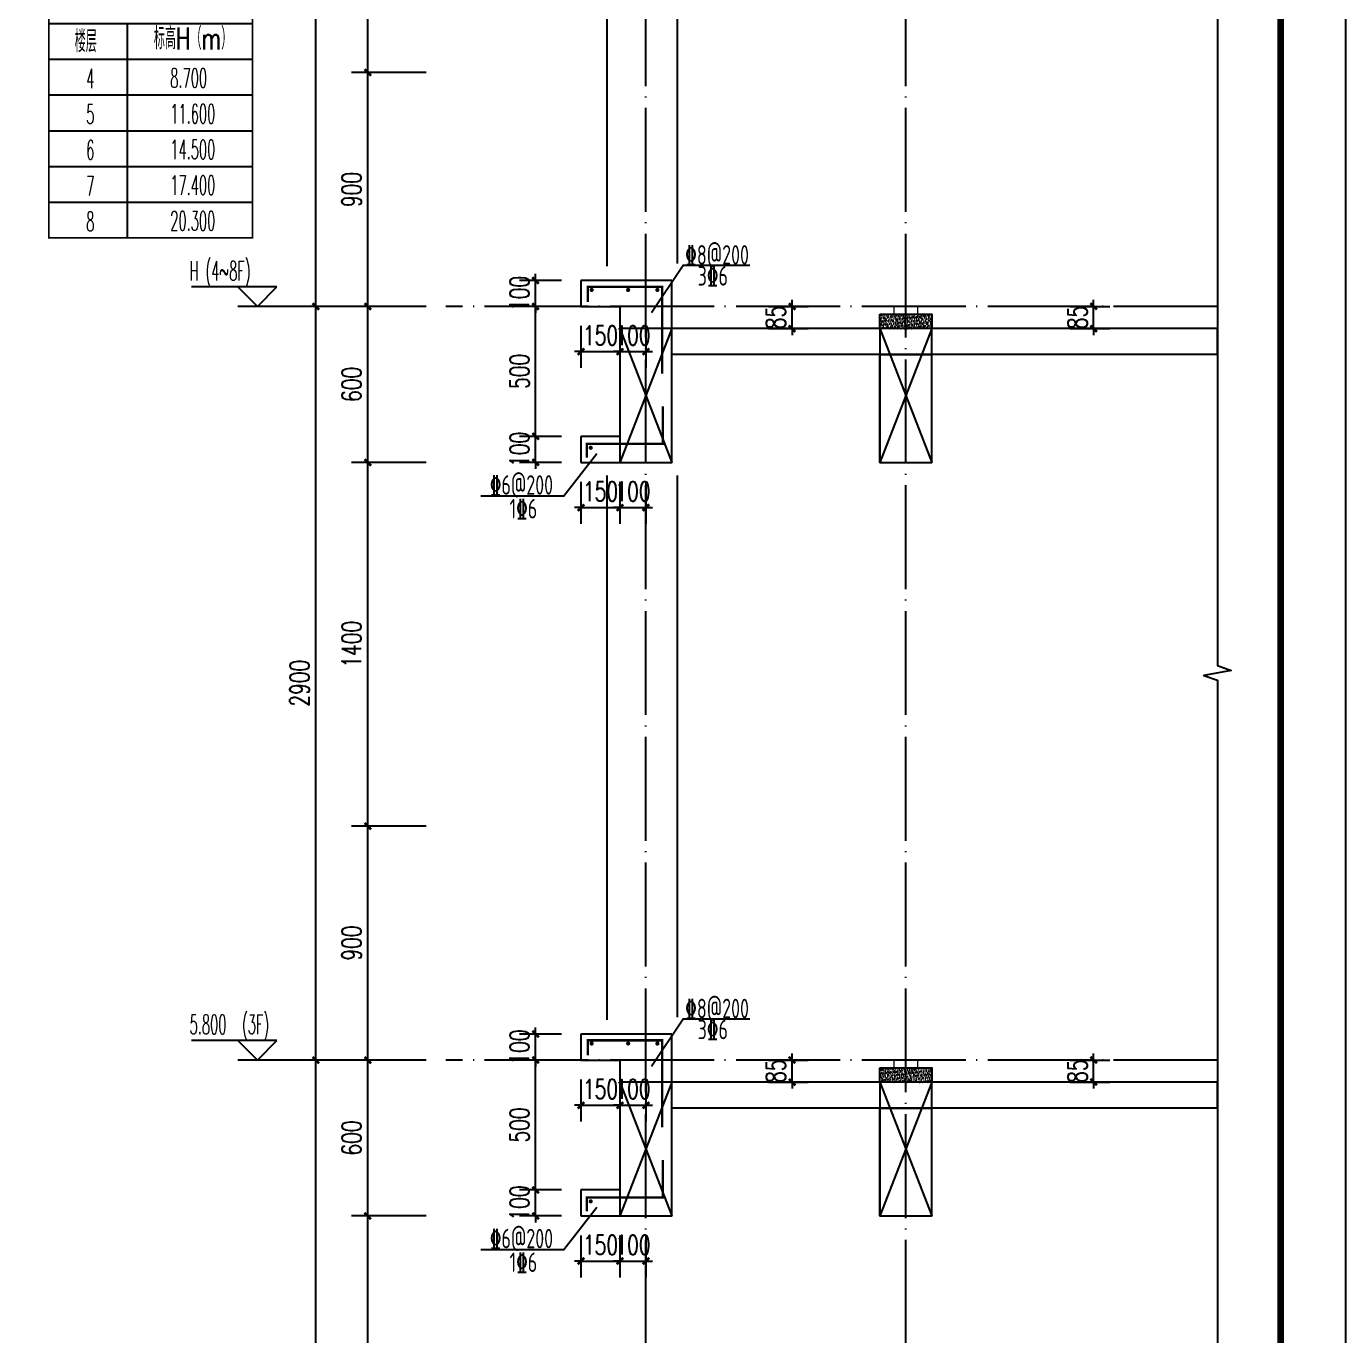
# Model space of a CAD drawing. Extents: x 393367 to 3005760, y 4998 to 826018.
# Drawn here: x 2905729 to 2910805, y 448382 to 453421 of the extents above; entities that cross this region are included whole.
import ezdxf

# ---------------------------------------------------------------- set-up
doc = ezdxf.new("R2010")
doc.units = 0
doc.header["$LTSCALE"] = 1000
doc.linetypes.add('DOTE', pattern=[2.42, 2, -0.2, 0.02, -0.2])
doc.layers.get('0').update_dxf_attribs({"linetype": 'CONTINUOUS'})
doc.layers.get('Defpoints').update_dxf_attribs({"linetype": 'CONTINUOUS'})
for name, color, linetype in [('C-Sheet-图框', 101, 'CONTINUOUS'), ('DIM_ELEV', 3, 'CONTINUOUS'), ('DIM_SYMB', 3, 'CONTINUOUS'), ('DOTE', 8, 'DOTE'), ('PUB_DIM', 3, 'CONTINUOUS'), ('PUB_TEXT', 7, 'CONTINUOUS'), ('S-大样-砼线', 7, 'CONTINUOUS'), ('S-引出线', 40, 'CONTINUOUS'), ('TEXT', 7, 'CONTINUOUS'), ('WALL', 130, 'CONTINUOUS'), ('图框', 7, 'CONTINUOUS'), ('看线', 251, 'CONTINUOUS'), ('立面-看线', 251, 'CONTINUOUS')]:
    doc.layers.add(name, color=color, linetype=linetype)
for name, color, linetype, lineweight in [('REIN', 1, 'CONTINUOUS', 18), ('S_WINDOW', 144, 'CONTINUOUS', 15), ('内粉刷', 37, 'CONTINUOUS', 9)]:
    doc.layers.add(name, color=color, linetype=linetype, lineweight=lineweight)
doc.layers.add('yichutu', color=7, linetype='CONTINUOUS', true_color=0xffffff, plot=False)
doc.styles.add('_TCH_DIM', font='simplex.shx', dxfattribs={"width": 0.65, "bigfont": 'gbcbig.shx'})
doc.styles.add('_TCH_DIM_T3', font='SIMPLEX', dxfattribs={"width": 0.705882, "bigfont": 'GBCBIG'})
doc.styles.add('TSSD_Rein', font='Tssdeng.shx', dxfattribs={"width": 0.7, "bigfont": 'hztxt.shx'})
doc.styles.add('宋体', font='', dxfattribs={"height": 50})
doc.styles.get('宋体').set_extended_font_data('SimSun')
doc.dimstyles.new('_TCH_ARCH&&25', dxfattribs={"dimtxt": 74.375, "dimasz": 25, "dimexe": 62.5, "dimexo": 75, "dimgap": 25, "dimtad": 1, "dimdec": 0, "dimzin": 0, "dimdsep": 46, "dimtxsty": '_TCH_DIM_T3', "dimblk": 'ARCHTICK', "dimcen": 0.09, "dimclrt": 7, "dimazin": 2, "dimtfac": 1, "dimtdec": 0, "dimtix": 1, "dimtmove": 2, "dimatfit": 3, "dimfxl": 1, "dimtolj": 1, "dimtzin": 0, "dimarcsym": 0})

# ---------------------------------------------------------------- blocks, each defined once
blk = doc.blocks.new('GFDDDDRG')
at = {"layer": '图框'}
blk.add_lwpolyline([(923310, -107437), (923310, -159999), (893610, -159999), (893610, -107437)], close=True, dxfattribs=at)
blk.add_lwpolyline([(923310, -107437), (923310, -159999), (893610, -159999), (893610, -107437)], close=True, dxfattribs=at)
at = {"layer": '图框', "const_width": 50}
blk.add_lwpolyline([(894110, -159499), (922810, -159499), (922810, -108687), (894110, -108687)], close=True, dxfattribs=at)
blk = doc.blocks.new('A$C351C53CB')
at = {"layer": 'C-Sheet-图框', "color": 0}
for p, q in [((-1026.8, 1088.8), (-244, 1088.8)), ((-1026.8, 1088.8), (-244, 1088.8)), ((-726.4, 1088.8), (-726.4, 263.8)), ((-1026.8, 951.3), (-244, 951.3)), ((-1026.8, 813.8), (-244, 813.8)), ((-1026.8, 676.3), (-244, 676.3)), ((-1026.8, 538.8), (-244, 538.8)), ((-1026.8, 401.3), (-244, 401.3))]:
    blk.add_line(p, q, dxfattribs=at)
at = {"layer": 'C-Sheet-图框', "color": 0, "const_width": 6}
blk.add_lwpolyline([(-1026.8, 263.8), (-244, 263.8), (-244, 1226.3), (-1026.8, 1226.3)], close=True, dxfattribs=at)
at = {"layer": 'DIM_ELEV'}
for p, q in [((-150, 6475), (-478, 6475)), ((-225, 6400), (-300, 6475)), ((-225, 6400), (-150, 6475)), ((200, 6400), (-300, 6400)), ((-150, 5875), (-478, 5875)), ((-225, 5800), (-300, 5875)), ((-225, 5800), (-150, 5875)), ((200, 5800), (-300, 5800)), ((-150, 75), (-478, 75)), ((-225, 0), (-300, 75)), ((-225, 0), (-150, 75)), ((200, 0), (-300, 0))]:
    blk.add_line(p, q, dxfattribs=at)
at = {"layer": 'DIM_ELEV', "color": 1}
for p, q in [((-150, 2975), (-478, 2975)), ((-225, 2900), (-300, 2975)), ((-225, 2900), (-150, 2975)), ((200, 2900), (-300, 2900))]:
    blk.add_line(p, q, dxfattribs=at)
at = {"layer": 'PUB_TEXT', "style": '_TCH_DIM'}
for s, height, width, p in [('26.700', 74.38, 0.494118, (-485.5, 6500)), ('26.100', 74.38, 0.494118, (-485.5, 5900)), ('(RF)', 74.38, 0.494118, (-251.8, 5900)), ('楼层', 84.4, 0.7, (-927.6, 978.3)), ('标高H（m）', 84.4, 0.7, (-623.1, 989.4)), ('4', 74.4, 0.494118, (-883.3, 840.1)), ('8.700', 74.38, 0.494118, (-560, 842)), ('5', 74.4, 0.494118, (-883.3, 702.6)), ('11.600', 74.38, 0.494118, (-560, 704.5)), ('6', 74.4, 0.494118, (-883.3, 565.1)), ('14.500', 74.38, 0.494118, (-560, 567)), ('7', 74.4, 0.494118, (-883.3, 427.6)), ('17.400', 74.38, 0.494118, (-560, 429.5)), ('8', 74.4, 0.494118, (-883.3, 290.1)), ('20.300', 74.38, 0.494118, (-560, 292)), ('H', 74.4, 0.494118, (-485.5, 100)), ('(4~8F)', 74.38, 0.494118, (-424.8, 100))]:
    blk.add_text(s, height=height, dxfattribs=dict(at, width=width)).set_placement(p)
at = {"layer": 'PUB_TEXT', "color": 1, "style": '_TCH_DIM', "width": 0.494118}
for s, p in [('23.200', (-485.5, 3000)), ('(9F)', (-243.7, 3000))]:
    blk.add_text(s, height=74.38, dxfattribs=at).set_placement(p)
at = {"layer": 'PUB_TEXT', "color": 2, "style": '宋体', "width": 0.8}
blk.add_text('标准层标高对应表', height=56.96, dxfattribs=at).set_placement((-990.8, 1128.7))
blk = doc.blocks.new('_ArchTick')
at = {"color": 0, "linetype": 'ByBlock', "const_width": 0.4}
blk.add_lwpolyline([(-0.5, -0.5), (0.5, 0.5)], dxfattribs=at)
blk = doc.blocks.new('*D2020')
at = {"layer": 'Defpoints', "color": 0, "transparency": 16777216}
for p in [(1118235.2, -141985.6), (1118409.8, -141985.6), (1118409.8, -142085.6)]:
    blk.add_point(p, dxfattribs=at)
at = {"layer": 'PUB_DIM', "color": 0, "lineweight": -2, "transparency": 16777216}
for p, q in [((1118334.8, -141985.6), (1118172.7, -141985.6)), ((1118235.2, -141985.6), (1118235.2, -141960.6)), ((1118235.2, -142085.6), (1118235.2, -141985.6)), ((1118334.8, -142085.6), (1118172.7, -142085.6)), ((1118235.2, -142085.6), (1118235.2, -142110.6))]:
    blk.add_line(p, q, dxfattribs=at)
at = {"layer": 'PUB_DIM', "color": 0, "lineweight": -2, "transparency": 16777216, "xscale": 25, "yscale": 25, "zscale": 25}
for p, rotation in [((1118235.2, -141985.6), 270), ((1118235.2, -142085.6), 90)]:
    blk.add_blockref('_ArchTick', p, dxfattribs=dict(at, rotation=rotation))
at = {"layer": 'PUB_DIM', "color": 7, "transparency": 16777216, "insert": (1118173, -142035.6), "char_height": 74.38, "attachment_point": 5, "rotation": 90, "style": '_TCH_DIM_T3'}
blk.add_mtext('\\A1;100', dxfattribs=at)
blk = doc.blocks.new('*D2021')
at = {"layer": 'Defpoints', "color": 0, "transparency": 16777216}
for p in [(1118235.2, -142085.6), (1118409.8, -142085.6), (1118409.8, -142585.6)]:
    blk.add_point(p, dxfattribs=at)
at = {"layer": 'PUB_DIM', "color": 0, "lineweight": -2, "transparency": 16777216}
for p, q in [((1118334.8, -142085.6), (1118172.7, -142085.6)), ((1118235.2, -142585.6), (1118235.2, -142085.6)), ((1118334.8, -142585.6), (1118172.7, -142585.6))]:
    blk.add_line(p, q, dxfattribs=at)
at = {"layer": 'PUB_DIM', "color": 0, "lineweight": -2, "transparency": 16777216, "xscale": 25, "yscale": 25, "zscale": 25}
for p, rotation in [((1118235.2, -142085.6), 90), ((1118235.2, -142585.6), 270)]:
    blk.add_blockref('_ArchTick', p, dxfattribs=dict(at, rotation=rotation))
at = {"layer": 'PUB_DIM', "color": 7, "transparency": 16777216, "insert": (1118173, -142335.6), "char_height": 74.38, "attachment_point": 5, "rotation": 90, "style": '_TCH_DIM_T3'}
blk.add_mtext('\\A1;500', dxfattribs=at)
blk = doc.blocks.new('*D2022')
at = {"layer": 'Defpoints', "color": 0, "transparency": 16777216}
for p in [(1118235.2, -142585.6), (1118409.8, -142585.6), (1118409.8, -142685.6)]:
    blk.add_point(p, dxfattribs=at)
at = {"layer": 'PUB_DIM', "color": 0, "lineweight": -2, "transparency": 16777216}
for p, q in [((1118235.2, -142585.6), (1118235.2, -142560.6)), ((1118334.8, -142585.6), (1118172.7, -142585.6)), ((1118235.2, -142685.6), (1118235.2, -142585.6)), ((1118334.8, -142685.6), (1118172.7, -142685.6)), ((1118235.2, -142685.6), (1118235.2, -142710.6))]:
    blk.add_line(p, q, dxfattribs=at)
at = {"layer": 'PUB_DIM', "color": 0, "lineweight": -2, "transparency": 16777216, "xscale": 25, "yscale": 25, "zscale": 25}
for p, rotation in [((1118235.2, -142585.6), 270), ((1118235.2, -142685.6), 90)]:
    blk.add_blockref('_ArchTick', p, dxfattribs=dict(at, rotation=rotation))
at = {"layer": 'PUB_DIM', "color": 7, "transparency": 16777216, "insert": (1118173, -142635.6), "char_height": 74.38, "attachment_point": 5, "rotation": 90, "style": '_TCH_DIM_T3'}
blk.add_mtext('\\A1;100', dxfattribs=at)
blk = doc.blocks.new('*D2023')
at = {"layer": 'Defpoints', "color": 0, "transparency": 16777216}
for p in [(1118409.8, -142685.6), (1118559.8, -142685.6), (1118559.8, -142859.3)]:
    blk.add_point(p, dxfattribs=at)
at = {"layer": 'PUB_DIM', "color": 0, "lineweight": -2, "transparency": 16777216}
for p, q in [((1118409.8, -142760.6), (1118409.8, -142921.8)), ((1118559.8, -142760.6), (1118559.8, -142921.8)), ((1118409.8, -142859.3), (1118384.8, -142859.3)), ((1118409.8, -142859.3), (1118559.8, -142859.3)), ((1118559.8, -142859.3), (1118584.8, -142859.3))]:
    blk.add_line(p, q, dxfattribs=at)
at = {"layer": 'PUB_DIM', "color": 0, "lineweight": -2, "transparency": 16777216, "xscale": 25, "yscale": 25, "zscale": 25}
blk.add_blockref('_ArchTick', (1118409.8, -142859.3), dxfattribs=at)
at = {"layer": 'PUB_DIM', "color": 0, "lineweight": -2, "transparency": 16777216, "xscale": 25, "yscale": 25, "zscale": 25, "rotation": 180}
blk.add_blockref('_ArchTick', (1118559.8, -142859.3), dxfattribs=at)
at = {"layer": 'PUB_DIM', "color": 7, "transparency": 16777216, "insert": (1118484.8, -142797.1), "char_height": 74.38, "attachment_point": 5, "style": '_TCH_DIM_T3'}
blk.add_mtext('\\A1;150', dxfattribs=at)
blk = doc.blocks.new('*D2024')
at = {"layer": 'Defpoints', "color": 0, "transparency": 16777216}
for p in [(1118559.8, -142685.6), (1118659.8, -142685.6), (1118659.8, -142859.3)]:
    blk.add_point(p, dxfattribs=at)
at = {"layer": 'PUB_DIM', "color": 0, "lineweight": -2, "transparency": 16777216}
for p, q in [((1118559.8, -142760.6), (1118559.8, -142921.8)), ((1118659.8, -142760.6), (1118659.8, -142921.8)), ((1118559.8, -142859.3), (1118534.8, -142859.3)), ((1118559.8, -142859.3), (1118659.8, -142859.3)), ((1118659.8, -142859.3), (1118684.8, -142859.3))]:
    blk.add_line(p, q, dxfattribs=at)
at = {"layer": 'PUB_DIM', "color": 0, "lineweight": -2, "transparency": 16777216, "xscale": 25, "yscale": 25, "zscale": 25}
blk.add_blockref('_ArchTick', (1118559.8, -142859.3), dxfattribs=at)
at = {"layer": 'PUB_DIM', "color": 0, "lineweight": -2, "transparency": 16777216, "xscale": 25, "yscale": 25, "zscale": 25, "rotation": 180}
blk.add_blockref('_ArchTick', (1118659.8, -142859.3), dxfattribs=at)
at = {"layer": 'PUB_DIM', "color": 7, "transparency": 16777216, "insert": (1118609.8, -142797.1), "char_height": 74.38, "attachment_point": 5, "style": '_TCH_DIM_T3'}
blk.add_mtext('\\A1;100', dxfattribs=at)
blk = doc.blocks.new('*D2025')
at = {"layer": 'Defpoints', "color": 0, "transparency": 16777216}
for p in [(1120216.1, -142085.6), (1120382.1, -142085.6), (1120216.1, -142170.6)]:
    blk.add_point(p, dxfattribs=at)
at = {"layer": 'PUB_DIM', "color": 0, "lineweight": -2, "transparency": 16777216}
for p, q in [((1120291.1, -142085.6), (1120444.6, -142085.6)), ((1120382.1, -142085.6), (1120382.1, -142060.6)), ((1120382.1, -142170.6), (1120382.1, -142085.6)), ((1120291.1, -142170.6), (1120444.6, -142170.6)), ((1120382.1, -142170.6), (1120382.1, -142195.6))]:
    blk.add_line(p, q, dxfattribs=at)
at = {"layer": 'PUB_DIM', "color": 0, "lineweight": -2, "transparency": 16777216, "xscale": 25, "yscale": 25, "zscale": 25}
for p, rotation in [((1120382.1, -142085.6), 270), ((1120382.1, -142170.6), 90)]:
    blk.add_blockref('_ArchTick', p, dxfattribs=dict(at, rotation=rotation))
at = {"layer": 'PUB_DIM', "color": 7, "transparency": 16777216, "insert": (1120319.9, -142128.1), "char_height": 74.38, "attachment_point": 5, "rotation": 90, "style": '_TCH_DIM_T3'}
blk.add_mtext('\\A1;85', dxfattribs=at)
blk = doc.blocks.new('*D2026')
at = {"layer": 'Defpoints', "color": 0, "transparency": 16777216}
for p in [(1118409.8, -142085.6), (1118559.8, -142085.6), (1118559.8, -142259.3)]:
    blk.add_point(p, dxfattribs=at)
at = {"layer": 'PUB_DIM', "color": 0, "lineweight": -2, "transparency": 16777216}
for p, q in [((1118409.8, -142160.6), (1118409.8, -142321.8)), ((1118559.8, -142160.6), (1118559.8, -142321.8)), ((1118409.8, -142259.3), (1118384.8, -142259.3)), ((1118409.8, -142259.3), (1118559.8, -142259.3)), ((1118559.8, -142259.3), (1118584.8, -142259.3))]:
    blk.add_line(p, q, dxfattribs=at)
at = {"layer": 'PUB_DIM', "color": 0, "lineweight": -2, "transparency": 16777216, "xscale": 25, "yscale": 25, "zscale": 25}
blk.add_blockref('_ArchTick', (1118409.8, -142259.3), dxfattribs=at)
at = {"layer": 'PUB_DIM', "color": 0, "lineweight": -2, "transparency": 16777216, "xscale": 25, "yscale": 25, "zscale": 25, "rotation": 180}
blk.add_blockref('_ArchTick', (1118559.8, -142259.3), dxfattribs=at)
at = {"layer": 'PUB_DIM', "color": 7, "transparency": 16777216, "insert": (1118484.8, -142197.1), "char_height": 74.38, "attachment_point": 5, "style": '_TCH_DIM_T3'}
blk.add_mtext('\\A1;150', dxfattribs=at)
blk = doc.blocks.new('*D2027')
at = {"layer": 'Defpoints', "color": 0, "transparency": 16777216}
for p in [(1118559.8, -142085.6), (1118659.8, -142085.6), (1118659.8, -142259.3)]:
    blk.add_point(p, dxfattribs=at)
at = {"layer": 'PUB_DIM', "color": 0, "lineweight": -2, "transparency": 16777216}
for p, q in [((1118559.8, -142160.6), (1118559.8, -142321.8)), ((1118659.8, -142160.6), (1118659.8, -142321.8)), ((1118559.8, -142259.3), (1118534.8, -142259.3)), ((1118559.8, -142259.3), (1118659.8, -142259.3)), ((1118659.8, -142259.3), (1118684.8, -142259.3))]:
    blk.add_line(p, q, dxfattribs=at)
at = {"layer": 'PUB_DIM', "color": 0, "lineweight": -2, "transparency": 16777216, "xscale": 25, "yscale": 25, "zscale": 25}
blk.add_blockref('_ArchTick', (1118559.8, -142259.3), dxfattribs=at)
at = {"layer": 'PUB_DIM', "color": 0, "lineweight": -2, "transparency": 16777216, "xscale": 25, "yscale": 25, "zscale": 25, "rotation": 180}
blk.add_blockref('_ArchTick', (1118659.8, -142259.3), dxfattribs=at)
at = {"layer": 'PUB_DIM', "color": 7, "transparency": 16777216, "insert": (1118609.8, -142197.1), "char_height": 74.38, "attachment_point": 5, "style": '_TCH_DIM_T3'}
blk.add_mtext('\\A1;100', dxfattribs=at)
blk = doc.blocks.new('*D2028')
at = {"layer": 'Defpoints', "color": 0, "transparency": 16777216}
for p in [(1119055.7, -142085.6), (1119221.7, -142085.6), (1119055.7, -142170.6)]:
    blk.add_point(p, dxfattribs=at)
at = {"layer": 'PUB_DIM', "color": 0, "lineweight": -2, "transparency": 16777216}
for p, q in [((1119130.7, -142085.6), (1119284.2, -142085.6)), ((1119221.7, -142085.6), (1119221.7, -142060.6)), ((1119221.7, -142170.6), (1119221.7, -142085.6)), ((1119130.7, -142170.6), (1119284.2, -142170.6)), ((1119221.7, -142170.6), (1119221.7, -142195.6))]:
    blk.add_line(p, q, dxfattribs=at)
at = {"layer": 'PUB_DIM', "color": 0, "lineweight": -2, "transparency": 16777216, "xscale": 25, "yscale": 25, "zscale": 25}
for p, rotation in [((1119221.7, -142085.6), 270), ((1119221.7, -142170.6), 90)]:
    blk.add_blockref('_ArchTick', p, dxfattribs=dict(at, rotation=rotation))
at = {"layer": 'PUB_DIM', "color": 7, "transparency": 16777216, "insert": (1119159.5, -142128.1), "char_height": 74.38, "attachment_point": 5, "rotation": 90, "style": '_TCH_DIM_T3'}
blk.add_mtext('\\A1;85', dxfattribs=at)
blk = doc.blocks.new('*D1804')
at = {"layer": 'Defpoints', "color": 0, "transparency": 16777216}
for p in [(2907042.9, 448842.7), (2907342.9, 448842.7), (2907342.9, 447442.7)]:
    blk.add_point(p, dxfattribs=at)
at = {"layer": 'PUB_DIM', "color": 0, "lineweight": -2, "transparency": 16777216}
for p, q in [((2907267.9, 448842.7), (2906980.4, 448842.7)), ((2907042.9, 447442.7), (2907042.9, 448842.7)), ((2907267.9, 447442.7), (2906980.4, 447442.7))]:
    blk.add_line(p, q, dxfattribs=at)
at = {"layer": 'PUB_DIM', "color": 0, "lineweight": -2, "transparency": 16777216, "xscale": 25, "yscale": 25, "zscale": 25}
for p, rotation in [((2907042.9, 448842.7), 90), ((2907042.9, 447442.7), 270)]:
    blk.add_blockref('_ArchTick', p, dxfattribs=dict(at, rotation=rotation))
at = {"layer": 'PUB_DIM', "color": 7, "transparency": 16777216, "insert": (2906980.8, 448142.7), "char_height": 74.38, "attachment_point": 5, "rotation": 90, "style": '_TCH_DIM_T3'}
blk.add_mtext('\\A1;1400', dxfattribs=at)
blk = doc.blocks.new('*D1805')
at = {"layer": 'Defpoints', "color": 0, "transparency": 16777216}
for p in [(2907042.9, 449442.7), (2907342.9, 449442.7), (2907342.9, 448842.7)]:
    blk.add_point(p, dxfattribs=at)
at = {"layer": 'PUB_DIM', "color": 0, "lineweight": -2, "transparency": 16777216}
for p, q in [((2907267.9, 449442.7), (2906980.4, 449442.7)), ((2907042.9, 448842.7), (2907042.9, 449442.7)), ((2907267.9, 448842.7), (2906980.4, 448842.7))]:
    blk.add_line(p, q, dxfattribs=at)
at = {"layer": 'PUB_DIM', "color": 0, "lineweight": -2, "transparency": 16777216, "xscale": 25, "yscale": 25, "zscale": 25}
for p, rotation in [((2907042.9, 449442.7), 90), ((2907042.9, 448842.7), 270)]:
    blk.add_blockref('_ArchTick', p, dxfattribs=dict(at, rotation=rotation))
at = {"layer": 'PUB_DIM', "color": 7, "transparency": 16777216, "insert": (2906980.8, 449142.7), "char_height": 74.38, "attachment_point": 5, "rotation": 90, "style": '_TCH_DIM_T3'}
blk.add_mtext('\\A1;600', dxfattribs=at)
blk = doc.blocks.new('*D1806')
at = {"layer": 'Defpoints', "color": 0, "transparency": 16777216}
for p in [(2907042.9, 450342.7), (2907342.9, 450342.7), (2907342.9, 449442.7)]:
    blk.add_point(p, dxfattribs=at)
at = {"layer": 'PUB_DIM', "color": 0, "lineweight": -2, "transparency": 16777216}
for p, q in [((2907267.9, 450342.7), (2906980.4, 450342.7)), ((2907042.9, 449442.7), (2907042.9, 450342.7)), ((2907267.9, 449442.7), (2906980.4, 449442.7))]:
    blk.add_line(p, q, dxfattribs=at)
at = {"layer": 'PUB_DIM', "color": 0, "lineweight": -2, "transparency": 16777216, "xscale": 25, "yscale": 25, "zscale": 25}
for p, rotation in [((2907042.9, 450342.7), 90), ((2907042.9, 449442.7), 270)]:
    blk.add_blockref('_ArchTick', p, dxfattribs=dict(at, rotation=rotation))
at = {"layer": 'PUB_DIM', "color": 7, "transparency": 16777216, "insert": (2906980.8, 449892.7), "char_height": 74.38, "attachment_point": 5, "rotation": 90, "style": '_TCH_DIM_T3'}
blk.add_mtext('\\A1;900', dxfattribs=at)
blk = doc.blocks.new('*D1807')
at = {"layer": 'Defpoints', "color": 0, "transparency": 16777216}
for p in [(2907042.9, 451742.7), (2907342.9, 451742.7), (2907342.9, 450342.7)]:
    blk.add_point(p, dxfattribs=at)
at = {"layer": 'PUB_DIM', "color": 0, "lineweight": -2, "transparency": 16777216}
for p, q in [((2907267.9, 451742.7), (2906980.4, 451742.7)), ((2907042.9, 450342.7), (2907042.9, 451742.7)), ((2907267.9, 450342.7), (2906980.4, 450342.7))]:
    blk.add_line(p, q, dxfattribs=at)
at = {"layer": 'PUB_DIM', "color": 0, "lineweight": -2, "transparency": 16777216, "xscale": 25, "yscale": 25, "zscale": 25}
for p, rotation in [((2907042.9, 451742.7), 90), ((2907042.9, 450342.7), 270)]:
    blk.add_blockref('_ArchTick', p, dxfattribs=dict(at, rotation=rotation))
at = {"layer": 'PUB_DIM', "color": 7, "transparency": 16777216, "insert": (2906980.8, 451042.7), "char_height": 74.38, "attachment_point": 5, "rotation": 90, "style": '_TCH_DIM_T3'}
blk.add_mtext('\\A1;1400', dxfattribs=at)
blk = doc.blocks.new('*D1808')
at = {"layer": 'Defpoints', "color": 0, "transparency": 16777216}
for p in [(2907042.9, 452342.7), (2907342.9, 452342.7), (2907342.9, 451742.7)]:
    blk.add_point(p, dxfattribs=at)
at = {"layer": 'PUB_DIM', "color": 0, "lineweight": -2, "transparency": 16777216}
for p, q in [((2907267.9, 452342.7), (2906980.4, 452342.7)), ((2907042.9, 451742.7), (2907042.9, 452342.7)), ((2907267.9, 451742.7), (2906980.4, 451742.7))]:
    blk.add_line(p, q, dxfattribs=at)
at = {"layer": 'PUB_DIM', "color": 0, "lineweight": -2, "transparency": 16777216, "xscale": 25, "yscale": 25, "zscale": 25}
for p, rotation in [((2907042.9, 452342.7), 90), ((2907042.9, 451742.7), 270)]:
    blk.add_blockref('_ArchTick', p, dxfattribs=dict(at, rotation=rotation))
at = {"layer": 'PUB_DIM', "color": 7, "transparency": 16777216, "insert": (2906980.8, 452042.7), "char_height": 74.38, "attachment_point": 5, "rotation": 90, "style": '_TCH_DIM_T3'}
blk.add_mtext('\\A1;600', dxfattribs=at)
blk = doc.blocks.new('*D1809')
at = {"layer": 'Defpoints', "color": 0, "transparency": 16777216}
for p in [(2907042.9, 453242.7), (2907342.9, 453242.7), (2907342.9, 452342.7)]:
    blk.add_point(p, dxfattribs=at)
at = {"layer": 'PUB_DIM', "color": 0, "lineweight": -2, "transparency": 16777216}
for p, q in [((2907267.9, 453242.7), (2906980.4, 453242.7)), ((2907042.9, 452342.7), (2907042.9, 453242.7)), ((2907267.9, 452342.7), (2906980.4, 452342.7))]:
    blk.add_line(p, q, dxfattribs=at)
at = {"layer": 'PUB_DIM', "color": 0, "lineweight": -2, "transparency": 16777216, "xscale": 25, "yscale": 25, "zscale": 25}
for p, rotation in [((2907042.9, 453242.7), 90), ((2907042.9, 452342.7), 270)]:
    blk.add_blockref('_ArchTick', p, dxfattribs=dict(at, rotation=rotation))
at = {"layer": 'PUB_DIM', "color": 7, "transparency": 16777216, "insert": (2906980.8, 452792.7), "char_height": 74.38, "attachment_point": 5, "rotation": 90, "style": '_TCH_DIM_T3'}
blk.add_mtext('\\A1;900', dxfattribs=at)
blk = doc.blocks.new('*D1810')
at = {"layer": 'Defpoints', "color": 0, "transparency": 16777216}
for p in [(2907042.9, 454642.7), (2907342.9, 454642.7), (2907342.9, 453242.7)]:
    blk.add_point(p, dxfattribs=at)
at = {"layer": 'PUB_DIM', "color": 0, "lineweight": -2, "transparency": 16777216}
for p, q in [((2907267.9, 454642.7), (2906980.4, 454642.7)), ((2907042.9, 453242.7), (2907042.9, 454642.7)), ((2907267.9, 453242.7), (2906980.4, 453242.7))]:
    blk.add_line(p, q, dxfattribs=at)
at = {"layer": 'PUB_DIM', "color": 0, "lineweight": -2, "transparency": 16777216, "xscale": 25, "yscale": 25, "zscale": 25}
for p, rotation in [((2907042.9, 454642.7), 90), ((2907042.9, 453242.7), 270)]:
    blk.add_blockref('_ArchTick', p, dxfattribs=dict(at, rotation=rotation))
at = {"layer": 'PUB_DIM', "color": 7, "transparency": 16777216, "insert": (2906980.8, 453942.7), "char_height": 74.38, "attachment_point": 5, "rotation": 90, "style": '_TCH_DIM_T3'}
blk.add_mtext('\\A1;1400', dxfattribs=at)
blk = doc.blocks.new('*D1818')
at = {"layer": 'Defpoints', "color": 0, "transparency": 16777216}
for p in [(2906842.9, 449442.7), (2907342.9, 449442.7), (2907342.9, 446542.7)]:
    blk.add_point(p, dxfattribs=at)
at = {"layer": 'PUB_DIM', "color": 0, "lineweight": -2, "transparency": 16777216}
for p, q in [((2907267.9, 449442.7), (2906780.4, 449442.7)), ((2906842.9, 446542.7), (2906842.9, 449442.7)), ((2907267.9, 446542.7), (2906780.4, 446542.7))]:
    blk.add_line(p, q, dxfattribs=at)
at = {"layer": 'PUB_DIM', "color": 0, "lineweight": -2, "transparency": 16777216, "xscale": 25, "yscale": 25, "zscale": 25}
for p, rotation in [((2906842.9, 449442.7), 90), ((2906842.9, 446542.7), 270)]:
    blk.add_blockref('_ArchTick', p, dxfattribs=dict(at, rotation=rotation))
at = {"layer": 'PUB_DIM', "color": 7, "transparency": 16777216, "insert": (2906780.8, 447992.7), "char_height": 74.38, "attachment_point": 5, "rotation": 90, "style": '_TCH_DIM_T3'}
blk.add_mtext('\\A1;2900', dxfattribs=at)
blk = doc.blocks.new('*D1819')
at = {"layer": 'Defpoints', "color": 0, "transparency": 16777216}
for p in [(2906842.9, 452342.7), (2907342.9, 452342.7), (2907342.9, 449442.7)]:
    blk.add_point(p, dxfattribs=at)
at = {"layer": 'PUB_DIM', "color": 0, "lineweight": -2, "transparency": 16777216}
for p, q in [((2907267.9, 452342.7), (2906780.4, 452342.7)), ((2906842.9, 449442.7), (2906842.9, 452342.7)), ((2907267.9, 449442.7), (2906780.4, 449442.7))]:
    blk.add_line(p, q, dxfattribs=at)
at = {"layer": 'PUB_DIM', "color": 0, "lineweight": -2, "transparency": 16777216, "xscale": 25, "yscale": 25, "zscale": 25}
for p, rotation in [((2906842.9, 452342.7), 90), ((2906842.9, 449442.7), 270)]:
    blk.add_blockref('_ArchTick', p, dxfattribs=dict(at, rotation=rotation))
at = {"layer": 'PUB_DIM', "color": 7, "transparency": 16777216, "insert": (2906780.8, 450892.7), "char_height": 74.38, "attachment_point": 5, "rotation": 90, "style": '_TCH_DIM_T3'}
blk.add_mtext('\\A1;2900', dxfattribs=at)
blk = doc.blocks.new('*D1820')
at = {"layer": 'Defpoints', "color": 0, "transparency": 16777216}
for p in [(2906842.9, 455242.7), (2907342.9, 455242.7), (2907342.9, 452342.7)]:
    blk.add_point(p, dxfattribs=at)
at = {"layer": 'PUB_DIM', "color": 0, "lineweight": -2, "transparency": 16777216}
for p, q in [((2907267.9, 455242.7), (2906780.4, 455242.7)), ((2906842.9, 452342.7), (2906842.9, 455242.7)), ((2907267.9, 452342.7), (2906780.4, 452342.7))]:
    blk.add_line(p, q, dxfattribs=at)
at = {"layer": 'PUB_DIM', "color": 0, "lineweight": -2, "transparency": 16777216, "xscale": 25, "yscale": 25, "zscale": 25}
for p, rotation in [((2906842.9, 455242.7), 90), ((2906842.9, 452342.7), 270)]:
    blk.add_blockref('_ArchTick', p, dxfattribs=dict(at, rotation=rotation))
at = {"layer": 'PUB_DIM', "color": 7, "transparency": 16777216, "insert": (2906780.8, 453792.7), "char_height": 74.38, "attachment_point": 5, "rotation": 90, "style": '_TCH_DIM_T3'}
blk.add_mtext('\\A1;2900', dxfattribs=at)
blk = doc.blocks.new('A$C124E38C7')
at = {"layer": 'REIN'}
for points in [[(411.3, 827.6, 9, 9, 0), (411.3, 885.8, 9, 9, 0), (697.1, 885.8, 9, 9, 0), (697.1, 551.1, 9, 9, 0)], [(407.7, 227.9, 9, 9, 0), (407.7, 280.9, 9, 9, 0), (700.1, 280.9, 9, 9, 0), (700.1, 425.3, 9, 9, 0)]]:
    blk.add_lwpolyline(points, format="xyseb", dxfattribs=at)
at = {"layer": 'REIN', "const_width": 8}
for points in [[(421.8, 873.5, 1), (429.8, 873.5, 1)], [(562.3, 873.5, 1), (570.3, 873.5, 1)], [(674.9, 873.5, 1), (682.9, 873.5, 1)], [(418.3, 266.1, 1), (426.3, 266.1, 1)]]:
    blk.add_lwpolyline(points, format="xyb", close=True, dxfattribs=at)
at = {"layer": 'S-大样-砼线'}
for p, q in [((534.9, 724.9), (734.9, 209.8)), ((734.9, 724.9), (534.9, 209.8))]:
    blk.add_line(p, q, dxfattribs=at)
blk.add_lwpolyline([(734.9, 724.9), (534.9, 724.9), (534.9, 209.8), (734.9, 209.8)], close=True, dxfattribs=at)
at = {"layer": 'S-引出线'}
for points in [[(655.5, 786.1), (777.7, 968.3), (1034.7, 968.3)], [(445.3, 242.7), (318.6, 79.6), (0, 79.6)]]:
    blk.add_lwpolyline(points, dxfattribs=at)
at = {"layer": 'TEXT', "style": 'TSSD_Rein', "width": 0.7}
for s, p in [('%%1328@200', (785.9, 970.9)), ('3%%1326', (833.8, 890.1)), ('%%1326@200', (33.9, 85.5)), ('1%%1326', (110.1, -5.8))]:
    blk.add_text(s, height=75, rotation=0, dxfattribs=at).set_placement(p)
blk = doc.blocks.new('yct-525-297-26250-14850-50-3002')
at = {"layer": 'yichutu', "color": 7, "true_color": 0xffffff}
blk.add_lwpolyline([(0, 0), (0, 14850), (26250, 14850), (26250, 0)], close=True, dxfattribs=at)
blk = doc.blocks.new('GDGDGCVDSHG')
at = {"layer": '立面-看线'}
h = blk.add_hatch(dxfattribs=at)
h.set_pattern_fill('碎沙', color=256, scale=4)
h.set_pattern_definition([(37.5, (318506.5696, -527532.5454), (-0.32000626, 9.78826475), [0, -7.7216, 0, -8.636, 0, -8.255]), (7.5, (318506.57, -527532.545), (8.99046566, 14.33650201), [0, -4.1656, 0, -6.9596, 0, -2.667]), (327.5, (318500.321, -527532.5454), (15.819847405, 0.02874369), [0, -2.54, 0, -9.144, 0, -11.938]), (317.5, (318500.321, -527532.545), (15.27112905, 4.45858647), [0, -1.27, 0, -5.9944, 0, -6.858])])
h.paths.add_polyline_path([(1119559.8, -142170.6), (1119759.8, -142170.6), (1119759.8, -142115.6), (1119559.8, -142115.6)])
at = {"layer": 'S_WINDOW'}
blk.add_lwpolyline([(1119614.8, -142085.6), (1119704.8, -142085.6), (1119704.8, -142115.6), (1119614.8, -142115.6)], close=True, dxfattribs=at)
at = {"layer": 'WALL'}
for p, q in [((1118759.8, -141985.6), (1118409.8, -141985.6)), ((1118409.8, -141985.6), (1118409.8, -142085.6)), ((1118759.8, -142170.6), (1118759.8, -141985.6)), ((1118409.8, -142085.6), (1118559.8, -142085.6)), ((1118559.8, -142085.6), (1118559.8, -142585.6)), ((1120858.3, -142170.6), (1118759.8, -142170.6)), ((1120858.3, -142270.6), (1120858.3, -142170.6)), ((1118759.8, -142685.6), (1118759.8, -142270.6)), ((1120858.3, -142270.6), (1118759.8, -142270.6)), ((1119559.8, -142585.6), (1119559.8, -142270.6)), ((1119559.8, -142270.6), (1119759.8, -142270.6)), ((1119759.8, -142585.6), (1119759.8, -142270.6)), ((1118559.8, -142585.6), (1118409.8, -142585.6)), ((1118409.8, -142585.6), (1118409.8, -142685.6)), ((1119559.8, -142685.6), (1119559.8, -142585.6)), ((1119759.8, -142685.6), (1119759.8, -142585.6)), ((1118409.8, -142685.6), (1118759.8, -142685.6)), ((1119559.8, -142685.6), (1119759.8, -142685.6))]:
    blk.add_line(p, q, dxfattribs=at)
blk.add_lwpolyline([(1119559.8, -142115.6), (1119759.8, -142115.6), (1119759.8, -142170.6), (1119559.8, -142170.6)], close=True, dxfattribs=at)
at = {"layer": '看线'}
for p, q in [((1118509.8, -139835.6), (1118509.8, -141930.2)), ((1118779.8, -139835.6), (1118779.8, -141920.6))]:
    blk.add_line(p, q, dxfattribs=at)
at = {"layer": 'PUB_DIM'}
for p1, p2, distance, picture, middle in [((1118409.8, -142085.6), (1118409.8, -141985.6), 174.6, '*D2020', (1118173, -142035.6)), ((1118409.8, -142585.6), (1118409.8, -142085.6), 174.6, '*D2021', (1118173, -142335.6)), ((1118409.8, -142085.6), (1118559.8, -142085.6), -173.7, '*D2026', (1118484.8, -142197.1)), ((1118559.8, -142085.6), (1118659.8, -142085.6), -173.7, '*D2027', (1118609.8, -142197.1)), ((1119055.7, -142170.6), (1119055.7, -142085.6), -166, '*D2028', (1119159.5, -142128.1)), ((1120216.1, -142170.6), (1120216.1, -142085.6), -166, '*D2025', (1120319.9, -142128.1)), ((1118409.8, -142685.6), (1118409.8, -142585.6), 174.6, '*D2022', (1118173, -142635.6)), ((1118409.8, -142685.6), (1118559.8, -142685.6), -173.7, '*D2023', (1118484.8, -142797.1)), ((1118559.8, -142685.6), (1118659.8, -142685.6), -173.7, '*D2024', (1118609.8, -142797.1))]:
    dim = blk.add_aligned_dim(p1=p1, p2=p2, distance=distance, dimstyle='_TCH_ARCH&&25', dxfattribs=at)
    dim.commit()
    dim.dimension.update_dxf_attribs({"geometry": picture, "text_midpoint": middle})

msp = doc.modelspace()

# ---------------------------------------------------------------- linework, layer by layer
at = {"layer": 'DIM_ELEV'}
for p, q in [((2906692.94867, 449517.70355), (2906364.94867, 449517.70355)), ((2906617.94867, 449442.70355), (2906542.94867, 449517.70355)), ((2906617.94867, 449442.70355), (2906692.94867, 449517.70355)), ((2907042.94867, 449442.70355), (2906542.94867, 449442.70355))]:
    msp.add_line(p, q, dxfattribs=at)
at = {"layer": 'DIM_SYMB'}
msp.add_lwpolyline([(2910311.66775, 459622.70355), (2910311.66775, 450960.82741), (2910364.16775, 450941.71897), (2910259.16775, 450923.20464), (2910311.66775, 450904.57741), (2910311.66775, 442242.70126)], dxfattribs=at)
at = {"layer": 'DOTE', "linetype": 'DOTE', "ltscale": 0.2}
for p, q in [((2908113.14283, 442542.70126), (2908113.14283, 460222.70355)), ((2909113.14283, 442542.70126), (2909113.14283, 460222.70355)), ((2910311.66775, 452342.70355), (2907342.94867, 452342.70355)), ((2910311.66775, 449442.70355), (2907342.94867, 449442.70355))]:
    msp.add_line(p, q, dxfattribs=at)
at = {"layer": 'S-大样-砼线'}
for p, q in [((2909013.14283, 452257.7037), (2909213.14283, 451742.70357)), ((2909213.14577, 452257.7037), (2909013.14578, 451742.70357)), ((2909013.14286, 449357.7037), (2909213.14286, 448842.70357)), ((2909213.14581, 449357.7037), (2909013.14581, 448842.70357))]:
    msp.add_line(p, q, dxfattribs=at)
for points in [[(2909213.14283, 452257.7037), (2909013.14283, 452257.7037), (2909013.14283, 451742.70357), (2909213.14283, 451742.70357)], [(2909213.14287, 449357.7037), (2909013.14286, 449357.7037), (2909013.14286, 448842.70357), (2909213.14287, 448842.70357)]]:
    msp.add_lwpolyline(points, close=True, dxfattribs=at)

# ---------------------------------------------------------------- block references
at = {"xscale": 0.5, "yscale": 0.5, "zscale": 0.5}
msp.add_blockref('GFDDDDRG', (2449149.86148, 518369.20917), dxfattribs=at)
for name, p in [('A$C351C53CB', (2906842.94867, 452342.70355)), ('GDGDGCVDSHG', (1789453.33363, 594428.29665)), ('GDGDGCVDSHG', (1789453.33363, 591528.29665))]:
    msp.add_blockref(name, p)
at = {"layer": 'yichutu', "rotation": 270}
msp.add_blockref('yct-525-297-26250-14850-50-3002', (2895954.75106, 464650.72831), dxfattribs=at)
at = {"layer": '内粉刷'}
for p in [(2907478.22965, 451532.80272), (2907478.25087, 448632.80272)]:
    msp.add_blockref('A$C124E38C7', p, dxfattribs=at)

# ---------------------------------------------------------------- texts
at = {"layer": 'PUB_TEXT', "style": '_TCH_DIM', "width": 0.494118}
for s, p in [('(3F)', (2906558.99867, 449542.72855)), ('5.800', (2906357.44867, 449542.72855))]:
    msp.add_text(s, height=74.375, dxfattribs=at).set_placement(p)

# ---------------------------------------------------------------- dimensions: what is measured, and where the dimension line sits
at = {"layer": 'PUB_DIM'}
for p1, p2, distance, picture, middle in [((2907342.94867, 452342.70355), (2907342.94867, 455242.70355), 500, '*D1820', (2906780.76117, 453792.70355)), ((2907342.94867, 453242.70369), (2907342.94867, 454642.70355), 300, '*D1810', (2906980.76117, 453942.70362)), ((2907342.94867, 452342.70355), (2907342.94867, 453242.70369), 300, '*D1809', (2906980.76117, 452792.70362)), ((2907342.94867, 449442.70355), (2907342.94867, 452342.70355), 500, '*D1819', (2906780.76117, 450892.70355)), ((2907342.94867, 451742.70355), (2907342.94867, 452342.70355), 300, '*D1808', (2906980.76117, 452042.70355)), ((2907342.94867, 450342.70369), (2907342.94867, 451742.70355), 300, '*D1807', (2906980.76117, 451042.70362)), ((2907342.94867, 449442.70355), (2907342.94867, 450342.70369), 300, '*D1806', (2906980.76117, 449892.70362)), ((2907342.94867, 446542.70355), (2907342.94867, 449442.70355), 500, '*D1818', (2906780.76117, 447992.70355)), ((2907342.94867, 448842.70355), (2907342.94867, 449442.70355), 300, '*D1805', (2906980.76117, 449142.70355)), ((2907342.94867, 447442.70369), (2907342.94867, 448842.70355), 300, '*D1804', (2906980.76117, 448142.70362))]:
    dim = msp.add_aligned_dim(p1=p1, p2=p2, distance=distance, dimstyle='_TCH_ARCH&&25', dxfattribs=at)
    dim.commit()
    dim.dimension.update_dxf_attribs({"geometry": picture, "text_midpoint": middle})

doc.saveas('drawing.dxf')
